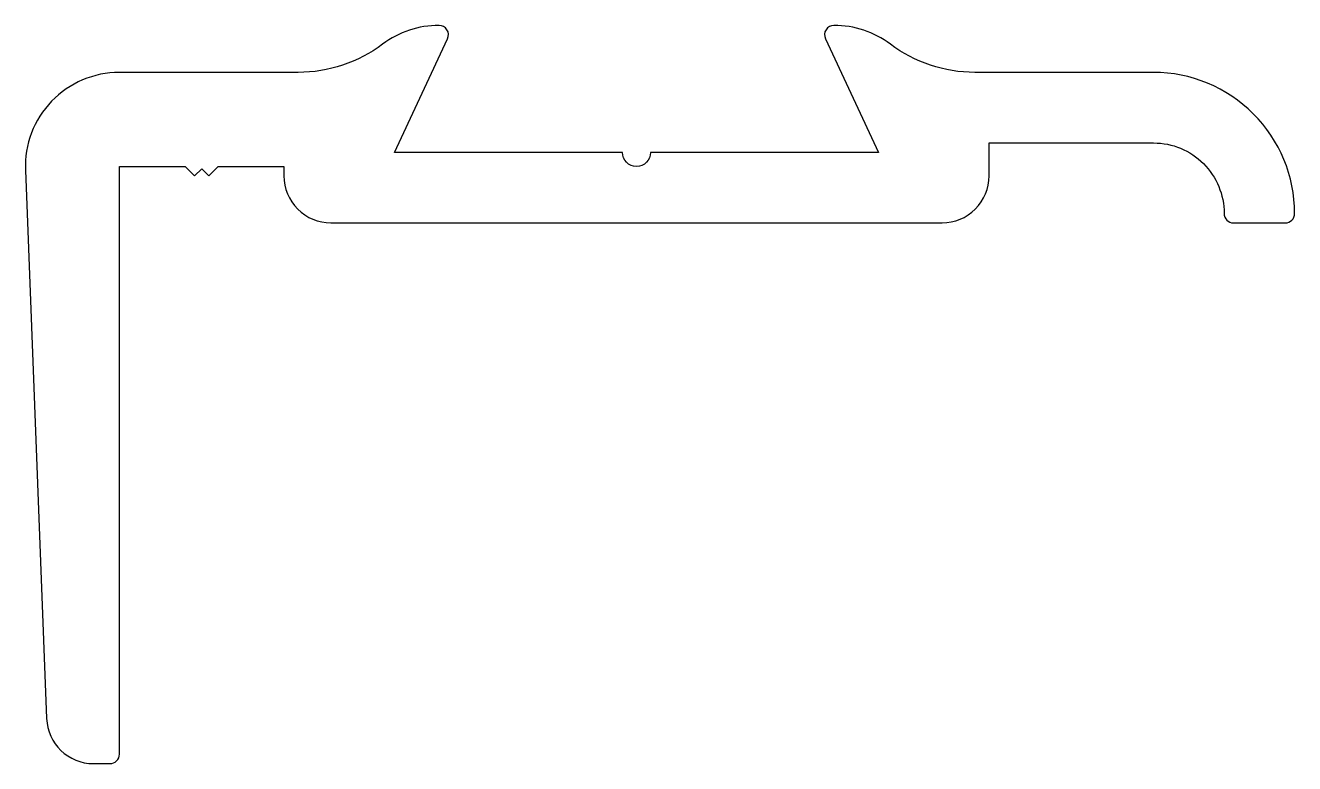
# Model space of a CAD drawing. Extents: x 1010.6 to 1037.6, y -9.4 to 6.3.
import ezdxf

# ---------------------------------------------------------------- set-up
doc = ezdxf.new("R2010")
doc.units = 0
doc.header["$LTSCALE"] = 15
doc.layers.get('0').update_dxf_attribs({"linetype": 'CONTINUOUS'})

msp = doc.modelspace()

# ---------------------------------------------------------------- linework, layer by layer
msp.add_lwpolyline([(1036.266, 2.099), (1037.366, 2.099, 0.414214), (1037.566, 2.299, 0.414214), (1034.566, 5.299), (1030.766, 5.299, -0.162278), (1028.966, 5.899, 0.162278), (1027.766, 6.299, 0.549161), (1027.585, 6.014), (1028.716, 3.599), (1023.866, 3.599, -1), (1023.266, 3.599), (1018.416, 3.599), (1019.547, 6.014, 0.549161), (1019.366, 6.299, 0.162278), (1018.166, 5.899, -0.162278), (1016.366, 5.299), (1012.566, 5.299, 0.425537), (1010.567, 3.222), (1011.017, -8.44, 0.40298), (1012.016, -9.401), (1012.366, -9.401, 0.414214), (1012.566, -9.201), (1012.566, 3.299), (1013.966, 3.299), (1014.166, 3.099), (1014.316, 3.249), (1014.466, 3.099), (1014.666, 3.299), (1016.066, 3.299), (1016.066, 3.099, 0.414214), (1017.066, 2.099), (1030.066, 2.099, 0.414214), (1031.066, 3.099), (1031.066, 3.799), (1034.566, 3.799, -0.414214), (1036.066, 2.299, 0.414214)], format="xyb", close=True)

doc.saveas('drawing.dxf')
